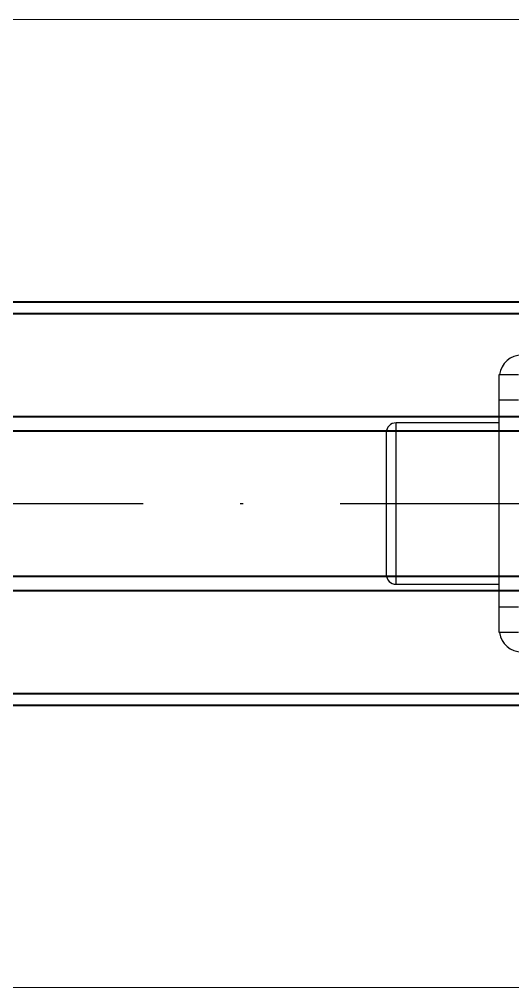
# Model space of a CAD drawing. Header units: centimetres. Extents: x 470464 to 524273, y 49611 to 59074.
# Drawn here: x 491961.85 to 491977.14, y 53392.56 to 53422.56 of the extents above; entities that cross this region are included whole.
import ezdxf

# ---------------------------------------------------------------- set-up
doc = ezdxf.new("R2010")
doc.units = ezdxf.units.CM
doc.header["$MEASUREMENT"] = 0
doc.linetypes.add('1244_Aselsan_MIUM_3000$0$ACAD_ISO10W100', pattern=[18, 12, -3, 0, -3])
doc.linetypes.add('XKITLINE00', pattern=[0])
doc.layers.add('S-COLS-CONC', color=4, linetype='Continuous', lineweight=40)
doc.layers.add('vinç', color=7, linetype='Continuous')

# ---------------------------------------------------------------- blocks, each defined once
blk = doc.blocks.new('eyryewthreaeetrreyajwh')
at = {"color": 2, "linetype": 'Continuous', "lineweight": 25}
for p, q in [((413623.84, 75637.988), (413623.84, 75638.588)), ((413624.64, 75638.588), (413624.64, 75637.988)), ((413631.04, 75637.988), (413631.04, 75638.588)), ((413631.84, 75638.588), (413631.84, 75637.988)), ((413624.64, 75637.988), (413623.84, 75637.988)), ((413631.04, 75637.988), (413624.64, 75637.988)), ((413625.34, 75637.988), (413625.34, 75634.788)), ((413630.34, 75634.788), (413630.34, 75637.988)), ((413631.84, 75637.988), (413631.04, 75637.988)), ((413625.468, 75634.788), (413625.34, 75634.788)), ((413630.34, 75634.788), (413625.468, 75634.788)), ((413625.64, 75634.488), (413625.753, 75634.488)), ((413625.753, 75634.488), (413630.04, 75634.488))]:
    blk.add_line(p, q, dxfattribs=at)
for centre, radius, start, end in [((413623.94, 75638.688), 0.7, 180, 261.7868), ((413631.74, 75638.688), 0.7, 278.2132, 0), ((413625.64, 75634.788), 0.3, 180, 270), ((413630.04, 75634.788), 0.3, 270, 0)]:
    blk.add_arc(centre, radius, start, end, dxfattribs=at)
blk = doc.blocks.new('teyrujehkutk5rjykturjset')
at = {"layer": 'vinç', "color": 2}
blk.add_blockref('eyryewthreaeetrreyajwh', (-290.754, 0), dxfattribs=at)
blk = doc.blocks.new('dfghdsfdhfd')
at = {"layer": 'S-COLS-CONC', "color": 2}
for p, q in [((1058.456, -34669.091), (1058.456, -35856.591)), ((1058.09, -34669.458), (1058.09, -35856.958)), ((1054.906, -34672.641), (1054.906, -35860.141)), ((1054.456, -34673.091), (1054.456, -35860.591)), ((1049.956, -34677.591), (1049.956, -35865.091)), ((1049.506, -34678.041), (1049.506, -35865.541)), ((1046.323, -34681.225), (1046.323, -35868.725)), ((1045.956, -34681.591), (1045.956, -35869.091))]:
    blk.add_line(p, q, dxfattribs=at)
blk = doc.blocks.new('FSDGDFGFDSAGDSA')
at = {"color": 2, "linetype": 'XKITLINE00', "lineweight": 0}
for p, q in [((399394.425, 55937.132), (399394.425, 57737.132)), ((399424.425, 55937.132), (399424.425, 57737.132))]:
    blk.add_line(p, q, dxfattribs=at)
blk = doc.blocks.new('rtrtjhrkıtyurjtyrkurjt')
at = {"color": 2, "linetype": '1244_Aselsan_MIUM_3000$0$ACAD_ISO10W100'}
blk.add_line((416786.459, 73732.555), (416786.459, 77287.009), dxfattribs=at)
at = {"layer": 'S-COLS-CONC', "color": 2, "rotation": 180}
blk.add_blockref('dfghdsfdhfd', (417838.665, 40557.418), dxfattribs=at)
at = {"layer": 'vinç', "color": 2}
for name, p in [('FSDGDFGFDSAGDSA', (17377.034, 18723.877)), ('teyrujehkutk5rjykturjset', (3449.374, 0))]:
    blk.add_blockref(name, p, dxfattribs=at)

msp = doc.modelspace()

# ---------------------------------------------------------------- block references
at = {"layer": 'vinç', "color": 2, "rotation": 270}
msp.add_blockref('rtrtjhrkıtyurjtyrkurjt', (416338.736, 470194.022), dxfattribs=at)

doc.saveas('drawing.dxf')
